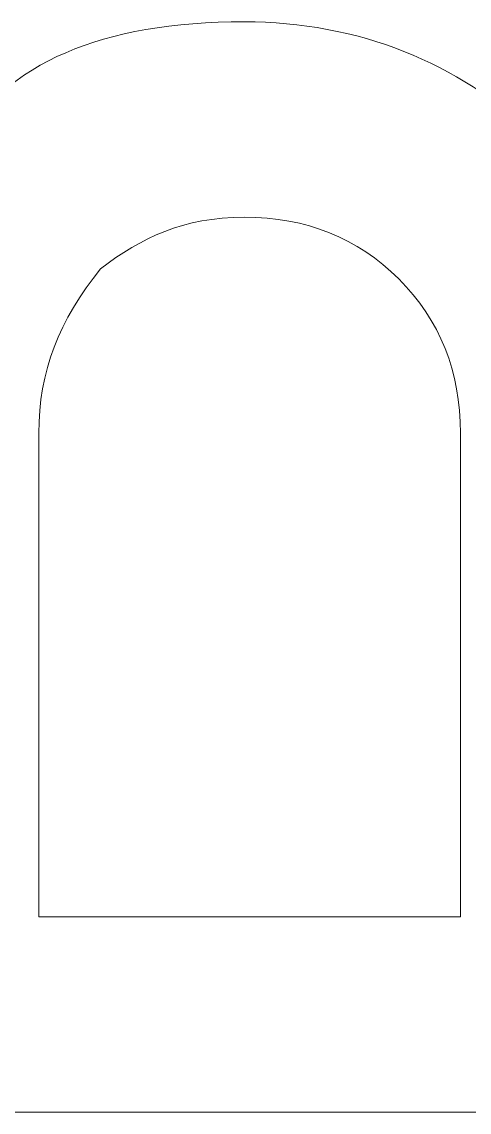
# Model space of a CAD drawing. Header units: inches. Extents: x -1525 to 612, y 0 to 1008.
# Drawn here: x 529.34 to 531.95, y 749.64 to 756 of the extents above; entities that cross this region are included whole.
import ezdxf

# ---------------------------------------------------------------- set-up
doc = ezdxf.new("R2010")
doc.units = ezdxf.units.IN
doc.header["$MEASUREMENT"] = 0
doc.layers.add('Layer 1', color=7, linetype='Continuous', lineweight=0)

# ---------------------------------------------------------------- blocks, each defined once
blk = doc.blocks.new('Block_33')
at = {"layer": 'Layer 1'}
for points, knots in [([(528.84, 755.1), (528.9, 755.22), (528.96, 755.28), (528.96, 755.28), (529.26, 755.7599), (529.8, 756), (530.64, 756), (531.3, 756), (531.9, 755.7599), (532.32, 755.34), (532.8, 754.86), (533.04, 754.2599), (533.04, 753.6), (533.04, 753.6), (533.04, 750.18), (533.04, 750.18), (533.04, 750), (532.98, 749.8799), (532.92, 749.7599), (532.8, 749.7), (532.68, 749.64), (532.5, 749.64), (532.5, 749.64), (525.24, 749.64), (525.24, 749.64), (525.06, 749.64), (524.94, 749.7), (524.82, 749.7599), (524.7, 749.8799), (524.64, 750), (524.64, 750.18), (524.64, 750.18), (524.64, 753.6), (524.64, 753.6), (524.64, 754.2599), (524.88, 754.8), (525.3, 755.1), (525.78, 755.7), (526.38, 756), (527.04, 756), (527.7, 756), (528.3, 755.7599), (528.72, 755.28), (528.84, 755.22), (528.84, 755.16), (528.84, 755.1)], [0, 0, 0, 0, 1, 1, 1, 2, 2, 2, 3, 3, 3, 4, 4, 4, 5, 5, 5, 6, 6, 6, 7, 7, 7, 8, 8, 8, 9, 9, 9, 10, 10, 10, 11, 11, 11, 12, 12, 12, 13, 13, 13, 14, 14, 14, 15, 15, 15, 15]), ([(529.44, 750.78), (529.44, 750.78), (531.9, 750.78), (531.9, 750.78), (531.9, 750.78), (531.9, 753.6), (531.9, 753.6), (531.9, 753.96), (531.78, 754.2599), (531.54, 754.5), (531.3, 754.74), (531, 754.86), (530.64, 754.86), (530.28, 754.86), (530.04, 754.74), (529.8, 754.56), (529.56, 754.2599), (529.44, 753.96), (529.44, 753.6), (529.44, 753.6), (529.44, 750.78), (529.44, 750.78)], [0, 0, 0, 0, 1, 1, 1, 2, 2, 2, 3, 3, 3, 4, 4, 4, 5, 5, 5, 6, 6, 6, 7, 7, 7, 7])]:
    blk.add_open_spline(points, degree=3, knots=knots, dxfattribs=at)
blk = doc.blocks.new('Block_32')
at = {"layer": 'Layer 1'}
blk.add_blockref('Block_33', (0, 0), dxfattribs=at)

msp = doc.modelspace()

# ---------------------------------------------------------------- block references
at = {"layer": 'Layer 1'}
msp.add_blockref('Block_32', (0, 0), dxfattribs=at)

doc.saveas('drawing.dxf')
